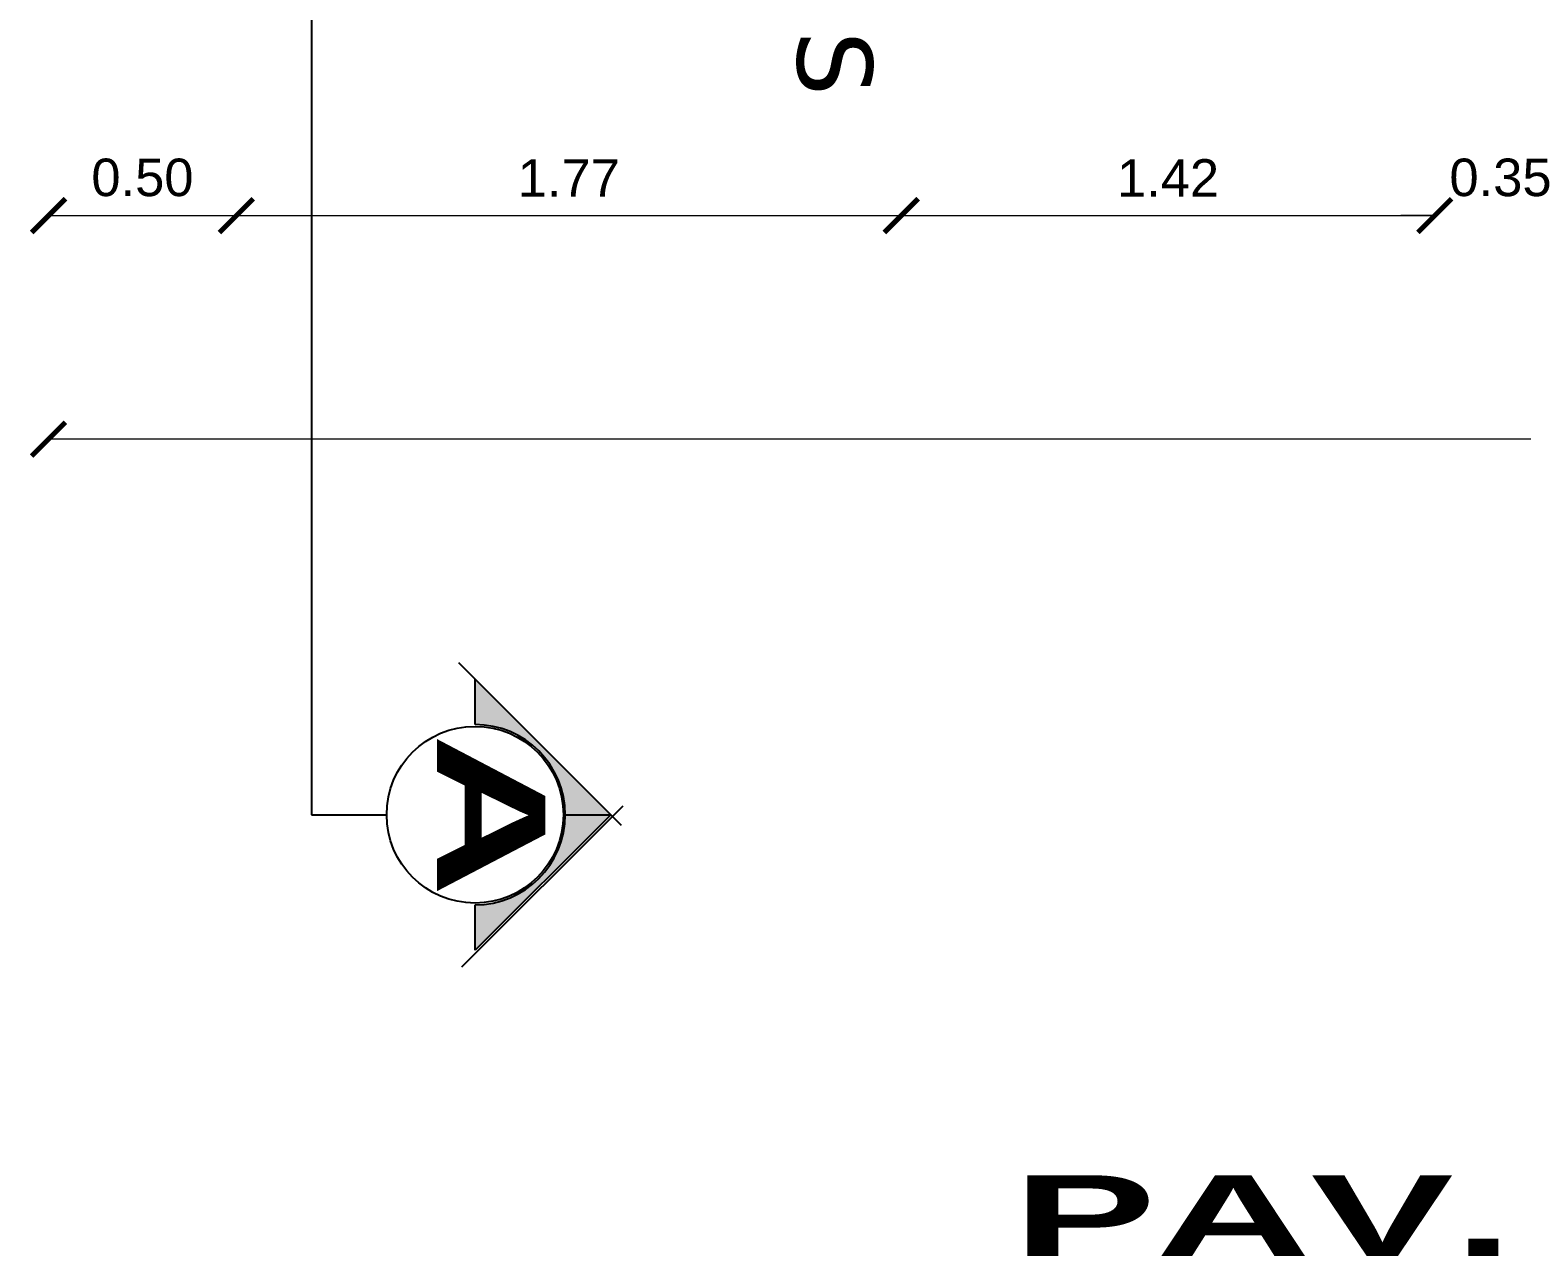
# Model space of a CAD drawing. Header units: inches. Extents: x -2.6 to 11.8, y -3.4 to 32.7.
# Drawn here: x -0.05 to 3.92, y -3.378 to -0.111 of the extents above; entities that cross this region are included whole.
import ezdxf
from ezdxf.enums import TextEntityAlignment as Align

# ---------------------------------------------------------------- set-up
doc = ezdxf.new("R2010")
doc.units = ezdxf.units.IN
doc.header["$MEASUREMENT"] = 0
doc.linetypes.add('CONTINUA', pattern=[0])
for name, color, linetype in [('Cotas', 60, 'Continuous'), ('Flecha', 6, 'Continuous'), ('Linea de corte', 30, 'Continuous')]:
    doc.layers.add(name, color=color, linetype=linetype)
doc.styles.add('SANSSERIFBOLD', font='sasb____.pfb', dxfattribs={"width": 0.85, "height": 0.6})
doc.styles.get("Standard").update_dxf_attribs({"font": 'arial.ttf'})
doc.dimstyles.new('Cotas', dxfattribs={"dimtxt": 0.1, "dimasz": 0.09, "dimexe": 0.2, "dimexo": 0.4, "dimgap": 0.05, "dimtad": 1, "dimzin": 0, "dimdsep": 46, "dimtxsty": 'Standard', "dimblk": 'ARCHTICK', "dimcen": 0.09, "dimse1": 1, "dimse2": 1, "dimclrd": 60, "dimclre": 256, "dimadec": 0, "dimazin": 0, "dimtfac": 1, "dimtix": 1, "dimtofl": 0, "dimtmove": 1, "dimatfit": 3, "dimfxl": 0, "dimtolj": 1, "dimtzin": 0, "dimlwd": 9, "dimarcsym": 0})

# ---------------------------------------------------------------- blocks, each defined once
blk = doc.blocks.new('_ArchTick')
at = {"color": 0, "linetype": 'ByBlock', "const_width": 0.15}
blk.add_lwpolyline([(-0.5, -0.5), (0.5, 0.5)], dxfattribs=at)
blk = doc.blocks.new('*D157')
at = {"layer": 'Cotas', "color": 60, "linetype": 'CONTINUA', "lineweight": 9, "transparency": 16777216}
blk.add_line((0, -0.6051), (0.5, -0.6051), dxfattribs=at)
at = {"layer": 'Defpoints', "color": 0, "transparency": 16777216}
for p in [(0, -0.6), (0.5, -0.6), (0.5, -0.6051)]:
    blk.add_point(p, dxfattribs=at)
at = {"layer": 'Cotas', "color": 60, "lineweight": 9, "transparency": 16777216, "xscale": 0.09, "yscale": 0.09, "zscale": 0.09, "rotation": 180}
blk.add_blockref('_ArchTick', (0, -0.6051), dxfattribs=at)
at = {"layer": 'Cotas', "color": 60, "lineweight": 9, "transparency": 16777216, "xscale": 0.09, "yscale": 0.09, "zscale": 0.09}
blk.add_blockref('_ArchTick', (0.5, -0.6051), dxfattribs=at)
at = {"layer": 'Cotas', "color": 0, "transparency": 16777216, "insert": (0.25, -0.504), "char_height": 0.1, "attachment_point": 5}
blk.add_mtext('\\A1;0.50', dxfattribs=at)
blk = doc.blocks.new('*D158')
at = {"layer": 'Cotas', "color": 60, "linetype": 'CONTINUA', "lineweight": 9, "transparency": 16777216}
blk.add_line((0.5, -0.6051), (2.2697, -0.6051), dxfattribs=at)
at = {"layer": 'Defpoints', "color": 0, "transparency": 16777216}
for p in [(0.5, -0.6051), (2.2697, -0.5956), (2.2697, -0.6051)]:
    blk.add_point(p, dxfattribs=at)
at = {"layer": 'Cotas', "color": 60, "lineweight": 9, "transparency": 16777216, "xscale": 0.09, "yscale": 0.09, "zscale": 0.09, "rotation": 180}
blk.add_blockref('_ArchTick', (0.5, -0.6051), dxfattribs=at)
at = {"layer": 'Cotas', "color": 60, "lineweight": 9, "transparency": 16777216, "xscale": 0.09, "yscale": 0.09, "zscale": 0.09}
blk.add_blockref('_ArchTick', (2.2697, -0.6051), dxfattribs=at)
at = {"layer": 'Cotas', "color": 0, "transparency": 16777216, "insert": (1.3848, -0.5049), "char_height": 0.1, "attachment_point": 5}
blk.add_mtext('\\A1;1.77', dxfattribs=at)
blk = doc.blocks.new('*D159')
at = {"layer": 'Cotas', "color": 60, "linetype": 'CONTINUA', "lineweight": 9, "transparency": 16777216}
blk.add_line((2.2697, -0.6051), (3.6896, -0.6051), dxfattribs=at)
at = {"layer": 'Defpoints', "color": 0, "transparency": 16777216}
for p in [(2.2697, -0.5956), (3.6896, -0.5956), (3.6896, -0.6051)]:
    blk.add_point(p, dxfattribs=at)
at = {"layer": 'Cotas', "color": 60, "lineweight": 9, "transparency": 16777216, "xscale": 0.09, "yscale": 0.09, "zscale": 0.09, "rotation": 180}
blk.add_blockref('_ArchTick', (2.2697, -0.6051), dxfattribs=at)
at = {"layer": 'Cotas', "color": 60, "lineweight": 9, "transparency": 16777216, "xscale": 0.09, "yscale": 0.09, "zscale": 0.09}
blk.add_blockref('_ArchTick', (3.6896, -0.6051), dxfattribs=at)
at = {"layer": 'Cotas', "color": 0, "transparency": 16777216, "insert": (2.9797, -0.5049), "char_height": 0.1, "attachment_point": 5}
blk.add_mtext('\\A1;1.42', dxfattribs=at)
blk = doc.blocks.new('*D160')
at = {"layer": 'Cotas', "color": 60, "linetype": 'CONTINUA', "lineweight": 9, "transparency": 16777216}
for p, q in [((3.6896, -0.6051), (3.5996, -0.6051)), ((4.0396, -0.6051), (4.1296, -0.6051))]:
    blk.add_line(p, q, dxfattribs=at)
at = {"layer": 'Defpoints', "color": 0, "transparency": 16777216}
for p in [(3.6896, -0.6051), (4.0396, -0.6051), (4.0396, -0.6051)]:
    blk.add_point(p, dxfattribs=at)
at = {"layer": 'Cotas', "color": 60, "lineweight": 9, "transparency": 16777216, "xscale": 0.09, "yscale": 0.09, "zscale": 0.09}
blk.add_blockref('_ArchTick', (3.6896, -0.6051), dxfattribs=at)
at = {"layer": 'Cotas', "color": 60, "lineweight": 9, "transparency": 16777216, "xscale": 0.09, "yscale": 0.09, "zscale": 0.09, "rotation": 180}
blk.add_blockref('_ArchTick', (4.0396, -0.6051), dxfattribs=at)
at = {"layer": 'Cotas', "color": 0, "transparency": 16777216, "insert": (3.8646, -0.504), "char_height": 0.1, "attachment_point": 5}
blk.add_mtext('\\A1;0.35', dxfattribs=at)
blk = doc.blocks.new('*D163')
at = {"layer": 'Cotas', "color": 60, "linetype": 'CONTINUA', "lineweight": 9, "transparency": 16777216}
blk.add_line((9.2099, -1.2), (0, -1.2), dxfattribs=at)
at = {"layer": 'Defpoints', "color": 0, "transparency": 16777216}
for p in [(0, -1.2), (0, -1.2), (9.2099, -1.2)]:
    blk.add_point(p, dxfattribs=at)
at = {"layer": 'Cotas', "color": 60, "lineweight": 9, "transparency": 16777216, "xscale": 0.09, "yscale": 0.09, "zscale": 0.09, "rotation": 180}
blk.add_blockref('_ArchTick', (0, -1.2), dxfattribs=at)
at = {"layer": 'Cotas', "color": 60, "lineweight": 9, "transparency": 16777216, "xscale": 0.09, "yscale": 0.09, "zscale": 0.09}
blk.add_blockref('_ArchTick', (9.2099, -1.2), dxfattribs=at)
at = {"layer": 'Cotas', "color": 0, "transparency": 16777216, "insert": (4.605, -1.0989), "char_height": 0.1, "attachment_point": 5}
blk.add_mtext('\\A1;9.21', dxfattribs=at)
blk = doc.blocks.new('corte')
at = {"layer": 'Cotas', "linetype": 'ByBlock'}
blk.add_hatch(color=256, dxfattribs=at).paths.add_polyline_path([(29.3901, 30.8618), (29.0291, 30.5008), (29.1501, 30.5008, -1), (29.6301, 30.5008), (29.7511, 30.5008)])
at = {"layer": 'Cotas', "color": 3, "linetype": 'Continuous'}
for p, q in [((28.9851, 30.4569), (29.4179, 30.8896)), ((29.7949, 30.466), (29.3661, 30.8948))]:
    blk.add_line(p, q, dxfattribs=at)
at = {"layer": 'Cotas', "color": 3}
for p, q in [((29.0291, 30.5008), (29.3901, 30.8618)), ((29.3901, 30.8618), (29.7511, 30.5008)), ((29.1501, 30.5008), (29.0291, 30.5008)), ((29.7511, 30.5008), (29.6301, 30.5008))]:
    blk.add_line(p, q, dxfattribs=at)
at = {"layer": 'Cotas', "color": 3, "linetype": 'Continuous'}
blk.add_circle((29.3901, 30.5008), 0.2352, dxfattribs=at)
at = {"layer": 'Cotas', "color": 3}
blk.add_arc((29.3901, 30.5008), 0.24, 0, 180, dxfattribs=at)
at = {"layer": 'Cotas', "color": 3, "style": 'SANSSERIFBOLD', "width": 1.5}
blk.add_text('A', height=0.288, dxfattribs=at).set_placement((29.3916, 30.3997), align=Align.CENTER)

msp = doc.modelspace()

# ---------------------------------------------------------------- linework, layer by layer
at = {"layer": 'Cotas'}
msp.add_line((1.3704, -2.2), (1.4951, -2.2), dxfattribs=at)
at = {"layer": 'Linea de corte'}
for p, q in [((0.7, 32.25), (0.7, -2.2)), ((0.7, -2.2), (0.9, -2.2))]:
    msp.add_line(p, q, dxfattribs=at)

# ---------------------------------------------------------------- block references
at = {"layer": 'Cotas', "rotation": 270}
msp.add_blockref('corte', (-29.3656, 27.1901), dxfattribs=at)

# ---------------------------------------------------------------- texts
at = {"layer": 'Cotas', "color": 7, "style": 'SANSSERIFBOLD', "width": 1.9}
msp.add_text('PAV. TÉRREO', height=0.214938, dxfattribs=at).set_placement((2.567, -3.3749))
at = {"layer": 'Flecha', "insert": (2.0915, -0.2), "char_height": 0.2, "width": 0.100333, "attachment_point": 5, "rotation": 270}
msp.add_mtext('{\\fVerdana|b0|i0|c0|p34;S}', dxfattribs=at)

# ---------------------------------------------------------------- dimensions: what is measured, and where the dimension line sits
at = {"layer": 'Cotas'}
for base, p1, p2, picture, middle in [((0.5, -0.6051), (0, -0.6), (0.5, -0.6), '*D157', (0.25, -0.504)), ((2.2697, -0.6051), (0.5, -0.6051), (2.2697, -0.5956), '*D158', (1.3848, -0.5049)), ((3.6896, -0.6051), (2.2697, -0.5956), (3.6896, -0.5956), '*D159', (2.9797, -0.5049)), ((4.0396, -0.6051), (3.6896, -0.6051), (4.0396, -0.6051), '*D160', (3.8646, -0.504)), ((0, -1.2), (9.2099, -1.2), (0, -1.2), '*D163', (4.605, -1.0989))]:
    dim = msp.add_linear_dim(base=base, p1=p1, p2=p2, dimstyle='Cotas', dxfattribs=at)
    dim.commit()
    dim.dimension.update_dxf_attribs({"geometry": picture, "text_midpoint": middle})

doc.saveas('drawing.dxf')
